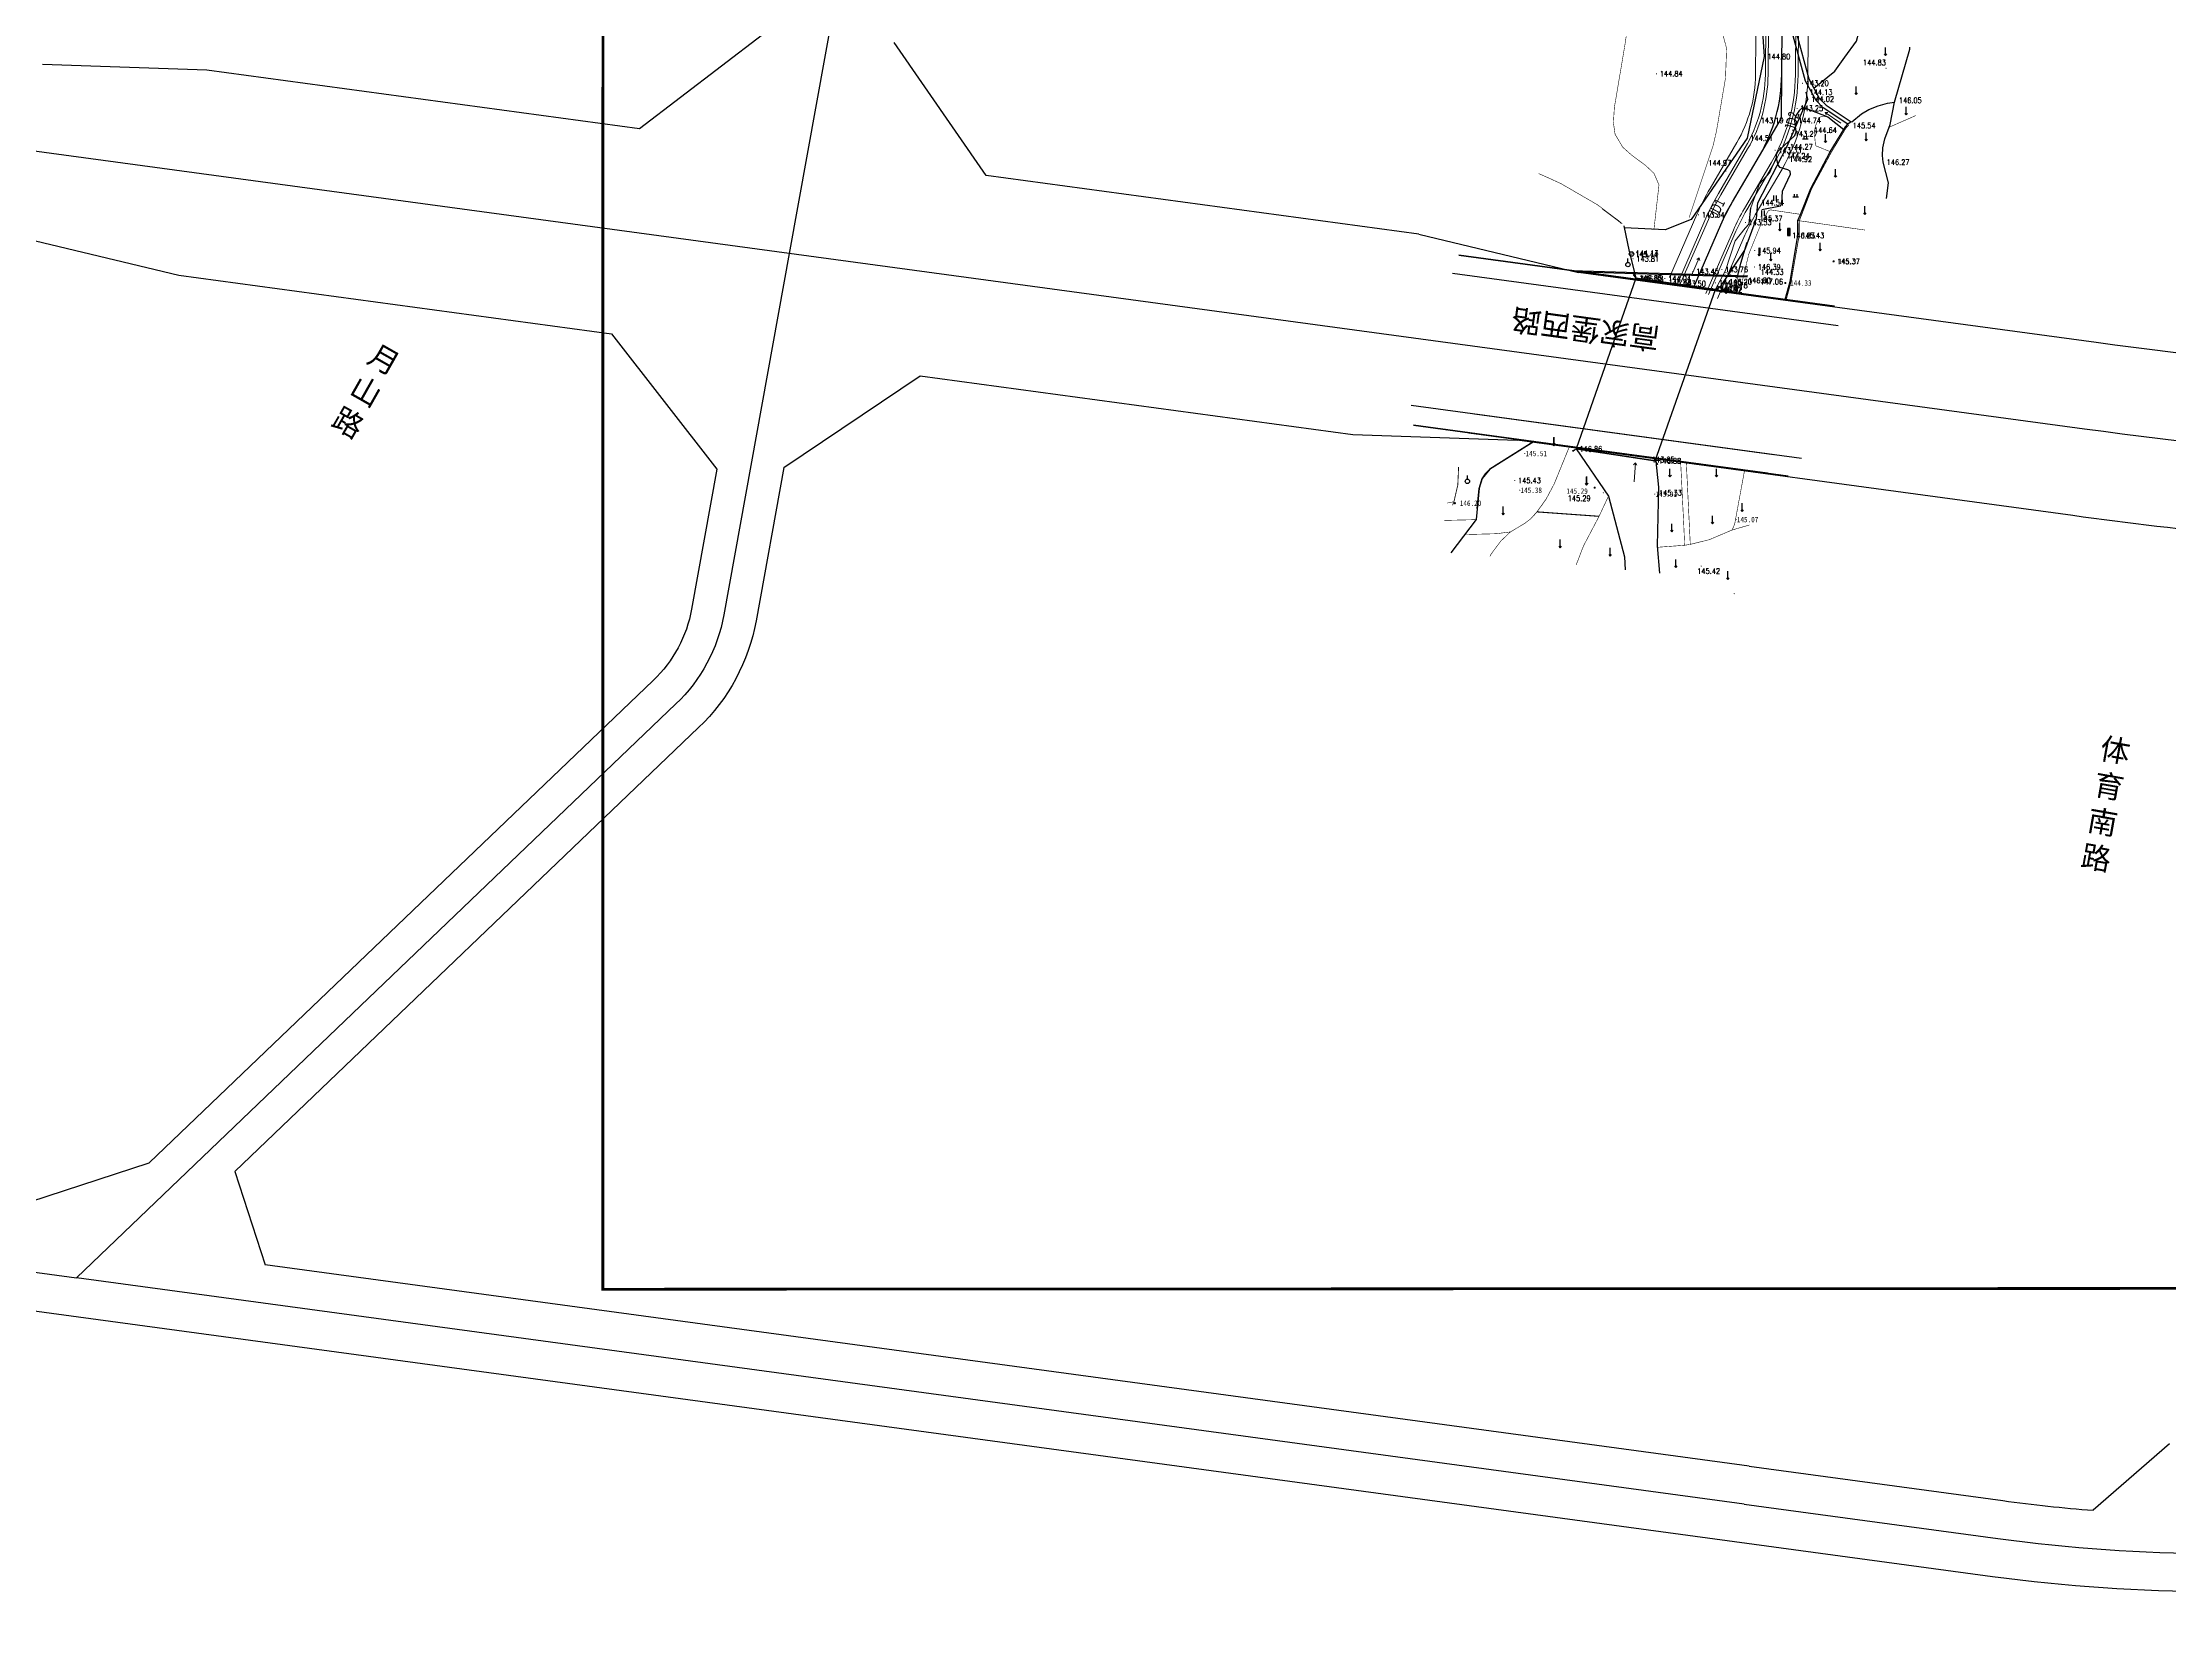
# Model space of a CAD drawing. Extents: x 529262 to 576451, y 2694391 to 2717535.
# Drawn here: x 562552.6 to 562942.4, y 2708878.4 to 2709167.8 of the extents above; entities that cross this region are included whole.
import ezdxf
from ezdxf.enums import TextEntityAlignment as Align
from ezdxf.xclip import XClip

# ---------------------------------------------------------------- set-up
doc = ezdxf.new("R2010")
doc.units = 0
doc.header["$XCLIPFRAME"] = 0
for name, pattern in [('0', [0]), ('CONTINOUS', [0]), ('DASHED', [19.05, 12.7, -6.35]), ('X3', [5, 4, -1]), ('X5', [3, 2, -1])]:
    doc.linetypes.add(name, pattern=pattern)
doc.layers.add('ASSIST', color=7, linetype='Continuous', plot=False)
for name, color, linetype in [('DLDW', 8, 'Continuous'), ('DLSS', 4, 'Continuous'), ('DMTZ', 8, 'Continuous'), ('GCD', 8, 'Continuous'), ('GXYZ', 8, 'Continuous'), ('JMD', 8, 'Continuous'), ('PP-COM', 7, 'Continuous'), ('RD-中线', 40, 'Continuous'), ('RD-红线', 7, 'Continuous'), ('RD-路名', 7, 'Continuous'), ('ZBTZ', 8, 'Continuous'), ('交点标注', 3, 'Continuous'), ('道路中线_04护管挡墙', 7, 'Continuous')]:
    doc.layers.add(name, color=color, linetype=linetype)
for name, color, linetype, lineweight in [('SXSS', 5, 'Continuous', 0), ('规划人行道', 130, 'CONTINOUS', 30), ('规划道路红线', 5, 'Continuous', 40)]:
    doc.layers.add(name, color=color, linetype=linetype, lineweight=lineweight)
doc.styles.add('EICAD', font='fsdb_e.shx', dxfattribs={"width": 0.707, "height": 2, "bigfont": 'tjhzf.shx'})
doc.styles.add('HZ', font='rs.shx', dxfattribs={"width": 0.8, "bigfont": 'hztxt.shx'})
doc.styles.add('宋体', font='', dxfattribs={"width": 0.75})
doc.styles.add('黑体', font='simhei.ttf')
doc.styles.get('宋体').set_extended_font_data('SimSun')
doc.linetypes.add('10421', pattern='A,2,[150,AAA.SHX,S=0.5,R=0,X=0,Y=0.5],1e-11', length=2)
doc.linetypes.add('10422', pattern='A,0.75,[150,AAA.SHX,S=0.5,R=0,X=0,Y=0.5],1.5,[177,AAA.SHX,S=1,R=0,X=0,Y=0.4],0.75', length=3)

# ---------------------------------------------------------------- blocks, each defined once
blk = doc.blocks.new('A$C19FD0107')
at = {"layer": 'RD-中线', "color": 8, "linetype": 'Continuous', "flags": 128}
for points in [[(-8199.59, 15340.08), (-8308.52, 14738.51)], [(-8308.52, 14738.52), (-8765.9, 14800.58), (-9024.64, 14826.04)], [(-9060.96, 14625.47), (-8802.21, 14600.01), (-8439.16, 14550.75)], [(-8133.57, 14509.28), (-8439.16, 14550.75)]]:
    blk.add_lwpolyline(points, dxfattribs=at)
for points in [[(-8308.52, 14738.52), (-8320.52, 14672.25, -0.158315), (-8329.29, 14655.93), (-8439.16, 14550.75)], [(-7659.97, 14690.58), (-7959.81, 14697.5, -0.027956), (-8071.19, 14706.31), (-8308.52, 14738.52)], [(-8133.57, 14509.28), (-8087.08, 14502.97, 0.066351), (-8007.81, 14502.78), (-7933.22, 14512.55, -0.06831), (-7851.63, 14512.03), (-7682.67, 14487.76)]]:
    blk.add_lwpolyline(points, format="xyb", dxfattribs=at)
at = {"layer": 'RD-红线', "color": 8}
for points in [[(-8445.36, 14773.23), (-8415.23, 14772.17), (-8335.95, 14761.41), (-8313.44, 14778.66)], [(-8272.47, 14752.8), (-8289.32, 14777.17)], [(-8449.69, 14741.53), (-8420.36, 14734.52), (-8341.1, 14723.77), (-8321.78, 14698.95)], [(-8193.19, 14742.04), (-8163.92, 14735.04)], [(-8309.52, 14699.29), (-8284.56, 14716.09), (-8205.29, 14705.34), (-8175.16, 14704.27)], [(-8460.11, 14560.66), (-8425.85, 14571.8)], [(-8055.62, 14520.33), (-8069.59, 14508.14)]]:
    blk.add_lwpolyline(points, dxfattribs=at)
at = {"layer": 'RD-红线', "color": 8, "linetype": 'Continuous', "flags": 128}
for points in [[(-8193.19, 14742.04), (-8272.47, 14752.8)], [(-8132.63, 14516.22), (-8404.54, 14553.11)]]:
    blk.add_lwpolyline(points, dxfattribs=at)
for points in [[(-7842.41, 14710.79), (-7959.44, 14713.49, -0.027956), (-8069.04, 14722.17), (-8163.92, 14735.04)], [(-8042.49, 14686.75, -0.007649), (-8073.35, 14690.46), (-8175.16, 14704.27)], [(-8321.78, 14698.95), (-8326.42, 14673.32, -0.158315), (-8333.44, 14660.26), (-8425.85, 14571.8)], [(-8309.52, 14699.29), (-8314.61, 14671.18, -0.158315), (-8325.14, 14651.59), (-8410.11, 14570.25)], [(-9036.47, 14616.03), (-8803.03, 14593.06), (-8440.1, 14543.81), (-8088.02, 14496.03, 0.066351), (-8006.9, 14495.84), (-7932.32, 14505.6, -0.01003)], [(-8132.63, 14516.22), (-8086.14, 14509.91, 0.014201), (-8069.59, 14508.14, 0.014201)]]:
    blk.add_lwpolyline(points, format="xyb", dxfattribs=at)
at = {"layer": 'RD-红线', "color": 8}
blk.add_lwpolyline([(-8410.11, 14570.25), (-8404.54, 14553.11, 0.628032)], format="xyb", dxfattribs=at)
blk = doc.blocks.new('GC200')
at = {"linetype": 'Continuous', "const_width": 0.2, "flags": 128}
blk.add_lwpolyline([(-0.1, 0, 1), (0.1, 0, 1)], format="xyb", close=True, dxfattribs=at)
blk = doc.blocks.new('gc120')
at = {"color": 8}
for p, q in [((-0.5, 0.6), (0, 0)), ((0, 0), (0, 3)), ((0, 0), (0.5, 0.6))]:
    blk.add_line(p, q, dxfattribs=at)
blk = doc.blocks.new('gc119')
at = {"color": 8}
for p, q in [((-1, 0), (1, 0)), ((-0.5, 1), (-0.5, 0)), ((0.5, 1), (0.5, 0))]:
    blk.add_line(p, q, dxfattribs=at)
blk = doc.blocks.new('gc121')
at = {"color": 8}
for p, q in [((-0.5, -1), (-0.5, 1)), ((0.5, -1), (0.5, 1))]:
    blk.add_line(p, q, dxfattribs=at)
blk = doc.blocks.new('gc125')
at = {"color": 8}
blk.add_line((0, 0.8), (0, 2.2), dxfattribs=at)
blk.add_circle((0, 0), 0.8, dxfattribs=at)
blk = doc.blocks.new('gc086')
at = {"color": 8}
for p, q in [((0, 0), (7, 0)), ((7, 0), (6.18, 0.57)), ((7, 0), (6.18, -0.57))]:
    blk.add_line(p, q, dxfattribs=at)
blk = doc.blocks.new('gc054')
at = {"color": 8}
for points in [[(-0.5, 0), (0, 0), (0.5, 0), (0.5, 2.6), (-0.5, 2.6), (-0.5, 0)], [(-0.5, 2.08), (0.5, 2.08)], [(-0.5, 1.56), (0.5, 1.56)], [(-0.5, 1.04), (0.5, 1.04)], [(-0.5, 0.52), (0.5, 0.52)]]:
    blk.add_lwpolyline(points, dxfattribs=at)
at = {"color": 8, "linetype": 'Continuous'}
for points in [[(0.5, 2.08), (0.5, 2.6), (-0.5, 2.6)], [(-0.5, 2.6), (-0.5, 2.08), (0.5, 2.08)], [(-0.5, 1.56), (-0.5, 1.04), (0.5, 1.04)], [(0.5, 1.56), (-0.5, 1.56), (0.5, 1.04)], [(0.5, 0), (0.5, 0.52), (-0.5, 0.52)], [(-0.5, 0.52), (0, 0), (0.5, 0)], [(-0.5, 0.52), (-0.5, 0), (0, 0)]]:
    blk.add_solid(points, dxfattribs=at)

msp = doc.modelspace()

# ---------------------------------------------------------------- linework, layer by layer
at = {"const_width": 0.5}
msp.add_lwpolyline([(562655.324, 2709656.052), (562655.298, 2708939.262), (562981.207, 2708939.425), (562981.103, 2709012.625), (563226.91, 2709012.603), (563226.866, 2709658.622), (562655.324, 2709656.052)], dxfattribs=at)
at = {"color": 8, "linetype": 'Continuous'}
msp.add_circle((562843.796, 2709129.003), 0.416, dxfattribs=at)
at = {"layer": 'ASSIST', "linetype": 'Continuous', "flags": 128}
msp.add_lwpolyline([(562859.19, 2709122.502), (562844.597, 2709124.603), (562833.674, 2709093.272), (562848.151, 2709091.1)], close=True, dxfattribs=at)
msp.add_lwpolyline([(562859.19, 2709122.502), (562844.597, 2709124.603), (562833.674, 2709093.272), (562848.151, 2709091.1)], close=True, dxfattribs=at)
msp.add_lwpolyline([(562848.312, 2709091.59), (562848.137, 2709091.093), (562833.663, 2709093.274), (562833.764, 2709093.564)], dxfattribs=at)
msp.add_lwpolyline([(562848.312, 2709091.59), (562848.137, 2709091.093), (562833.663, 2709093.274), (562833.764, 2709093.564)], dxfattribs=at)
at = {"layer": 'DLSS', "linetype": 'X3', "const_width": 0.15}
msp.add_lwpolyline([(562872.14, 2709120.65), (562873.027, 2709123.922), (562874.498, 2709132.323), (562874.541, 2709135.1), (562876.79, 2709140.96), (562880.408, 2709147.675), (562883.137, 2709152.164), (562883.648, 2709152.704)], dxfattribs=at)
at = {"layer": 'DMTZ', "linetype": '10421', "elevation": 24.551, "flags": 128}
for points in [[(562832.791, 2709340.727), (562828.206, 2709339.081), (562821.368, 2709334.247), (562819.717, 2709331.153), (562817.785, 2709328.316), (562817.259, 2709324.855), (562820.107, 2709323.367), (562822.386, 2709323.317), (562824.215, 2709321.442), (562824.361, 2709319.492), (562824.266, 2709318.034), (562823.708, 2709314.803), (562822.83, 2709311.306), (562817.403, 2709295.192), (562816.74, 2709292.642), (562816.028, 2709286.551), (562816.62, 2709282.795), (562816.463, 2709280.969), (562814.774, 2709274.298), (562813.681, 2709270.364), (562818.386, 2709263.243), (562824.114, 2709259.031), (562828.882, 2709254.062), (562833.588, 2709254.455), (562838.367, 2709253.417), (562845.086, 2709248.383), (562847.971, 2709246.886), (562851.483, 2709240.851), (562852.48, 2709238.469), (562857.43, 2709229.712), (562859.592, 2709224.723), (562860.185, 2709223.97), (562863.553, 2709215.214), (562865.469, 2709203.647), (562868.107, 2709165.195), (562864.97, 2709150.223), (562854.726, 2709135.32), (562849.959, 2709133.463), (562842.516, 2709133.789)], [(562859.332, 2709122.468), (562860.309, 2709123.267), (562864.557, 2709129.716), (562866.683, 2709135.535), (562866.966, 2709138.41), (562872.236, 2709148.663), (562876.131, 2709157.405), (562875.827, 2709158.66)]]:
    msp.add_lwpolyline(points, dxfattribs=at)
at = {"layer": 'DMTZ', "linetype": '10422', "flags": 128}
for points in [[(562877.197, 2709159.417), (562881.061, 2709162.544), (562882.909, 2709165.073), (562885.023, 2709168.033), (562886.313, 2709172.8), (562887.082, 2709180.829), (562889.046, 2709183.274), (562891.673, 2709185.669)], [(562874.264, 2709170.8), (562873.971, 2709170.198), (562874.018, 2709169.437), (562876.263, 2709161.124), (562878.2, 2709157.586), (562879.486, 2709156.265), (562884.047, 2709153.251), (562883.465, 2709152.79)]]:
    msp.add_lwpolyline(points, dxfattribs=at)
at = {"layer": 'DMTZ', "linetype": '10422', "elevation": 145.584}
msp.add_lwpolyline([(562883.465, 2709152.79), (562878.904, 2709155.804), (562877.618, 2709157.125), (562875.681, 2709160.663), (562873.436, 2709168.976), (562873.466, 2709170.209), (562873.879, 2709171.045)], dxfattribs=at)
at = {"layer": 'DMTZ', "linetype": '10421'}
for points in [[(562891.198, 2709152.748), (562891.964, 2709156.866), (562894.768, 2709166.529), (562894.796, 2709166.899)], [(562870.392, 2709146.853), (562870.37, 2709147.297), (562870.657, 2709147.858), (562873.717, 2709150.751), (562873.995, 2709151.399), (562873.719, 2709153.461), (562873.897, 2709154.262), (562874.646, 2709155.402), (562875.095, 2709155.805), (562875.583, 2709155.792), (562877.552, 2709154.982), (562879.746, 2709154.131)], [(562884.151, 2709153.22), (562885.935, 2709154.689), (562887.294, 2709155.493), (562889.011, 2709156.177), (562890.722, 2709156.635), (562891.964, 2709156.866)], [(562890.546, 2709139.177), (562890.891, 2709142.059), (562889.921, 2709145.823), (562889.804, 2709147.071), (562889.876, 2709148.463), (562890.221, 2709150.143), (562891.198, 2709152.748)], [(562867.66, 2709137.183), (562871.108, 2709137.836), (562871.356, 2709138.266), (562871.482, 2709140.516), (562872.902, 2709143.644), (562872.845, 2709144.184), (562872.422, 2709144.425), (562871.021, 2709144.887), (562870.693, 2709145.317), (562870.414, 2709146.416), (562870.392, 2709146.849)], [(562864.635, 2709133.715), (562865.332, 2709134.561), (562865.648, 2709137.464)], [(562863.179, 2709124.605), (562863.828, 2709127.335), (562864.998, 2709131.159)], [(562863.179, 2709124.605), (562863.828, 2709127.335), (562864.998, 2709131.159)], [(562848.548, 2709075.528), (562848.777, 2709086.257), (562848.249, 2709091.598)], [(562848.548, 2709075.528), (562848.777, 2709086.257), (562848.249, 2709091.598)], [(562848.989, 2709070.512), (562848.548, 2709075.528)], [(562848.989, 2709070.512), (562848.548, 2709075.528)]]:
    msp.add_lwpolyline(points, dxfattribs=at)
at = {"layer": 'DMTZ', "linetype": '10421', "flags": 128}
for points in [[(562871.969, 2709120.673), (562872.87, 2709123.955), (562874.296, 2709132.396), (562874.291, 2709135.14), (562874.754, 2709136.278), (562876.683, 2709141.013), (562880.22, 2709147.763), (562882.687, 2709151.814), (562883.007, 2709152.34), (562883.465, 2709152.79)], [(562879.746, 2709154.131), (562882.687, 2709151.814)], [(562842.403, 2709134.179), (562842.403, 2709134.179), (562843.352, 2709129.485), (562844.615, 2709124.649)], [(562871.969, 2709120.673), (562872.87, 2709123.955), (562874.296, 2709132.396), (562874.296, 2709132.397)], [(562825.883, 2709094.633), (562817.817, 2709089.598), (562816.417, 2709087.886), (562815.859, 2709086.083), (562815.336, 2709080.317), (562810.691, 2709074.266)], [(562825.972, 2709094.621), (562817.772, 2709089.503), (562817.001, 2709088.735), (562816.371, 2709087.791), (562815.814, 2709085.987), (562815.484, 2709082.353)], [(562833.663, 2709093.274), (562839.582, 2709084.636), (562842.537, 2709073.503), (562842.617, 2709071.136)]]:
    msp.add_lwpolyline(points, dxfattribs=at)
at = {"layer": 'GXYZ', "linetype": 'Continuous', "elevation": -149.001, "flags": 128}
msp.add_lwpolyline([(562832.828, 2709125.984), (562865.143, 2709124.998)], dxfattribs=at)
at = {"layer": 'GXYZ', "linetype": 'Continuous', "flags": 128}
msp.add_lwpolyline([(562834.433, 2709125.766), (562864.998, 2709124.834)], dxfattribs=at)
msp.add_lwpolyline([(562834.433, 2709125.766), (562864.998, 2709124.834)], dxfattribs=at)
at = {"layer": 'JMD', "linetype": 'Continuous', "flags": 128}
msp.add_lwpolyline([(562833.663, 2709093.274), (562848.137, 2709091.093)], dxfattribs=at)
at = {"layer": 'SXSS', "linetype": 'Continuous'}
for p, q in [((562844.597, 2709124.603), (562833.674, 2709093.272)), ((562844.597, 2709124.603), (562844.117, 2709125.243)), ((562844.604, 2709124.604), (562844.256, 2709125.325)), ((562844.604, 2709124.604), (562859.205, 2709122.489)), ((562859.19, 2709122.502), (562848.151, 2709091.1)), ((562859.19, 2709122.502), (562859.831, 2709122.981)), ((562859.205, 2709122.489), (562859.927, 2709122.834)), ((562833.663, 2709093.274), (562832.942, 2709092.926)), ((562833.674, 2709093.272), (562833.031, 2709092.797)), ((562833.663, 2709093.274), (562848.137, 2709091.093)), ((562848.137, 2709091.093), (562848.482, 2709090.371)), ((562848.151, 2709091.1), (562848.626, 2709090.457))]:
    msp.add_line(p, q, dxfattribs=at)
at = {"layer": 'SXSS', "linetype": 'X5'}
for p, q in [((562859.19, 2709122.502), (562844.597, 2709124.603)), ((562833.663, 2709093.274), (562833.764, 2709093.564)), ((562833.674, 2709093.272), (562848.151, 2709091.1)), ((562848.312, 2709091.59), (562848.137, 2709091.093))]:
    msp.add_line(p, q, dxfattribs=at)
at = {"layer": 'SXSS', "linetype": 'Continuous'}
msp.add_lwpolyline([(562870.392, 2709146.849), (562869.161, 2709143.944), (562867.275, 2709141.862), (562865.648, 2709137.464)], dxfattribs=at)
at = {"layer": 'SXSS', "linetype": '10421'}
msp.add_lwpolyline([(562859.148, 2709122.413), (562860.997, 2709125.986), (562862.763, 2709131.441), (562864.635, 2709133.715)], dxfattribs=at)
at = {"layer": 'SXSS', "linetype": 'Continuous', "const_width": 0.15, "flags": 128}
for points in [[(562809.919, 2709096.8), (562809.971, 2709096.673)], [(562812.083, 2709089.976), (562812.108, 2709089.84), (562811.969, 2709086.689), (562811.24, 2709083.52), (562810.995, 2709082.964)]]:
    msp.add_lwpolyline(points, dxfattribs=at)
at = {"layer": 'ZBTZ', "linetype": 'Continuous', "const_width": 0.1, "flags": 128}
for points in [[(562847.92, 2709133.596), (562848.832, 2709141.67), (562847.915, 2709143.796), (562846.404, 2709145.219), (562843.77, 2709147.181), (562842.187, 2709148.596), (562840.783, 2709150.963), (562840.482, 2709153.074), (562840.656, 2709155.853), (562842.539, 2709167.014), (562843.268, 2709171.876)], [(562859.867, 2709171.709), (562861.225, 2709166.687), (562861.019, 2709161.249), (562859.384, 2709151.615), (562858.733, 2709148.806), (562854.34, 2709135.651)], [(562842.115, 2709134.561), (562841.326, 2709135.225), (562837.513, 2709138.06), (562833.275, 2709140.515), (562830.897, 2709141.897), (562828.468, 2709143.012), (562826.756, 2709143.76)], [(562841.942, 2709134.573), (562841.28, 2709135.13), (562838.362, 2709137.299)], [(562886.596, 2709133.4), (562874.291, 2709135.14)], [(562817.839, 2709073.565), (562818.07, 2709073.996), (562819.807, 2709076.354), (562821.605, 2709078.07), (562824.277, 2709079.659), (562825.364, 2709080.517), (562826.493, 2709081.792), (562828.159, 2709084.107), (562829.665, 2709086.946), (562832.437, 2709093.744)], [(562825.786, 2709080.95), (562826.447, 2709081.697), (562828.114, 2709084.012), (562829.619, 2709086.851), (562832.431, 2709093.745)], [(562837.826, 2709080.882), (562826.447, 2709081.697)], [(562837.872, 2709080.977), (562826.493, 2709081.792)], [(562833.659, 2709072.014), (562834.987, 2709075.475), (562837.872, 2709080.977), (562839.582, 2709084.636)], [(562837.058, 2709079.415), (562837.826, 2709080.882), (562839.582, 2709084.636)]]:
    msp.add_lwpolyline(points, dxfattribs=at)
at = {"layer": 'ZBTZ', "linetype": 'Continuous', "const_width": 0.1}
for points in [[(562879.746, 2709154.131), (562878.922, 2709154.276), (562878.155, 2709154.054), (562877.468, 2709152.366), (562877.302, 2709151.256), (562877.404, 2709150.141), (562877.517, 2709148.862), (562880.22, 2709147.763)], [(562891.01, 2709152.248), (562895.933, 2709154.405)], [(562874.754, 2709136.278), (562869.198, 2709137.105), (562868.844, 2709136.899), (562867.786, 2709135.131), (562865.289, 2709129), (562864.998, 2709127.787)], [(562867.073, 2709133.382), (562865.289, 2709129), (562864.998, 2709127.787)], [(562862.919, 2709121.901), (562863.096, 2709122.492), (562863.179, 2709124.605), (562860.859, 2709125.72)], [(562862.919, 2709121.901), (562863.096, 2709122.492), (562863.179, 2709124.605), (562860.859, 2709125.72)], [(562864.998, 2709127.787), (562863.975, 2709123.522), (562863.563, 2709121.813)], [(562864.998, 2709127.787), (562863.975, 2709123.522), (562863.563, 2709121.813)], [(562864.998, 2709127.787), (562863.975, 2709123.522), (562863.563, 2709121.813)], [(562848.572, 2709075.254), (562853.535, 2709075.624), (562853.37, 2709079.409), (562852.796, 2709090.981)], [(562848.572, 2709075.254), (562853.535, 2709075.624), (562853.37, 2709079.409), (562852.796, 2709090.981)], [(562853.84, 2709090.84), (562854.567, 2709075.787), (562858.043, 2709076.644), (562862.244, 2709078.425), (562862.705, 2709079.532), (562864.519, 2709089.39)], [(562853.84, 2709090.84), (562854.567, 2709075.787), (562858.043, 2709076.644), (562862.244, 2709078.425), (562862.705, 2709079.532), (562864.519, 2709089.39)], [(562853.84, 2709090.84), (562854.506, 2709077.039)], [(562857.815, 2709076.588), (562858.043, 2709076.644), (562862.244, 2709078.425), (562862.705, 2709079.532), (562864.519, 2709089.39)], [(562864.998, 2709079.217), (562862.244, 2709078.425)], [(562864.998, 2709079.217), (562862.244, 2709078.425)], [(562864.998, 2709079.217), (562862.244, 2709078.425)], [(562865.387, 2709079.329), (562864.998, 2709079.217)]]:
    msp.add_lwpolyline(points, dxfattribs=at)
at = {"layer": 'ZBTZ', "linetype": 'Continuous', "const_width": 0.1, "flags": 128}
for points, elevation in [([(562811.286, 2709083.615), (562810.047, 2709083.36)], 145.788), ([(562809.51, 2709080.182), (562815.336, 2709080.317)], 145.877), ([(562821.605, 2709078.07), (562819.023, 2709077.739), (562813.241, 2709077.588)], 145.325), ([(562853.535, 2709075.624), (562854.567, 2709075.787)], 145.546), ([(562853.535, 2709075.624), (562854.567, 2709075.787)], 145.546)]:
    msp.add_lwpolyline(points, dxfattribs=dict(at, elevation=elevation))
at = {"layer": '交点标注', "linetype": 'DASHED'}
for p, q in [((562871.259, 2709153.898), (562871.325, 2709161.881)), ((562867.234, 2709147.004), (562871.259, 2709153.898)), ((562860.181, 2709134.363), (562861.128, 2709136.546)), ((562861.128, 2709136.546), (562862.328, 2709138.601))]:
    msp.add_line(p, q, dxfattribs=at)
at = {"layer": '规划人行道'}
msp.add_line((562881.657, 2709115.826, 6.518), (562810.978, 2709125.417, 6.518), dxfattribs=at)
msp.add_line((562881.657, 2709115.826, 6.518), (562810.978, 2709125.417, 6.518), dxfattribs=at)
msp.add_line((562881.657, 2709115.826, 6.518), (562810.978, 2709125.417, 6.518), dxfattribs=at)
at = {"layer": '规划人行道', "elevation": 6.518, "flags": 128}
for points in [[(562874.969, 2709091.504), (562803.441, 2709101.211)], [(562874.969, 2709091.504), (562803.441, 2709101.211)], [(562874.969, 2709091.504), (562803.441, 2709101.211)], [(562869.898, 2709092.193), (562815.055, 2709099.635)], [(562869.898, 2709092.193), (562815.055, 2709099.635)], [(562869.898, 2709092.193), (562815.055, 2709099.635)]]:
    msp.add_lwpolyline(points, dxfattribs=at)
at = {"layer": '规划道路红线'}
msp.add_line((562881.016, 2709119.445, 6.518), (562812.129, 2709128.793, 6.518), dxfattribs=at)
msp.add_line((562881.016, 2709119.445, 6.518), (562812.129, 2709128.793, 6.518), dxfattribs=at)
msp.add_line((562881.016, 2709119.445, 6.518), (562812.129, 2709128.793, 6.518), dxfattribs=at)
at = {"layer": '规划道路红线', "elevation": 6.518}
for points in [[(562872.492, 2709088.309), (562803.821, 2709097.627)], [(562872.492, 2709088.309), (562803.821, 2709097.627)], [(562872.492, 2709088.309), (562803.821, 2709097.627)], [(562868.716, 2709088.821), (562814.012, 2709096.244)], [(562868.716, 2709088.821), (562814.012, 2709096.244)], [(562868.716, 2709088.821), (562814.012, 2709096.244)]]:
    msp.add_lwpolyline(points, dxfattribs=at)
at = {"layer": '道路中线_04护管挡墙', "color": 8, "lineweight": 0}
for points in [[(562850.751, 2709124.697), (562855.778, 2709136.275, -0.0297205), (562858.183, 2709141.021), (562863.089, 2709149.424, 0.1307697), (562866.525, 2709161.92), (562866.687, 2709181.388, 0.0372667)], [(562852.402, 2709123.98), (562857.429, 2709135.558, -0.0297205), (562859.737, 2709140.114), (562864.643, 2709148.517, 0.1307697), (562868.325, 2709161.905), (562868.487, 2709181.373, 0.0372667)], [(562852.861, 2709123.781), (562857.887, 2709135.359, -0.0297205), (562860.169, 2709139.862), (562865.075, 2709148.265, 0.1307697), (562868.825, 2709161.901), (562868.987, 2709181.369, 0.0372667)], [(562857.447, 2709121.79), (562862.474, 2709133.368, -0.0297205), (562864.487, 2709137.341), (562869.393, 2709145.744, 0.1307697), (562873.825, 2709161.86), (562873.987, 2709181.327, 0.0372667)], [(562857.906, 2709121.59), (562862.932, 2709133.169, -0.0297205), (562864.919, 2709137.089), (562869.825, 2709145.492, 0.1307697), (562874.325, 2709161.856), (562874.486, 2709181.323, 0.0372667)], [(562859.557, 2709120.874), (562864.584, 2709132.452, -0.0297205), (562866.473, 2709136.181), (562871.379, 2709144.584, 0.1307697), (562876.125, 2709161.841), (562876.286, 2709181.308, 0.0372667)]]:
    msp.add_lwpolyline(points, format="xyb", dxfattribs=at)
at = {"layer": '道路中线_04护管挡墙', "color": 1}
msp.add_lwpolyline([(562855.154, 2709122.785), (562860.181, 2709134.363, -0.0297205), (562862.328, 2709138.601), (562867.234, 2709147.004, 0.1307697), (562871.325, 2709161.881), (562871.487, 2709181.348, 0.0372667)], format="xyb", dxfattribs=at)

# ---------------------------------------------------------------- block references
at = {"layer": 'DLDW', "linetype": 'Continuous', "xscale": 0.5, "yscale": 0.5}
msp.add_blockref('gc054', (562872.646, 2709132.39, 146.833), dxfattribs=at)
at = {"layer": 'GCD', "linetype": 'Continuous'}
ref = msp.add_blockref('GC200', (562868.107, 2709165.195, 144.802), dxfattribs=dict(at, xscale=0.5, yscale=0.5, zscale=0.5))
ref.add_attrib('height', '144.80', dxfattribs={"linetype": 'Continuous', "height": 1, "style": 'HZ', "width": 0.8}).set_placement((562868.707, 2709165.195, 144.802), align=Align.MIDDLE_LEFT)
at = {"layer": 'GCD', "linetype": 'Continuous', "xscale": 0.5, "yscale": 0.5, "zscale": 0.5}
for p in [(562890.438, 2709163.062, 144.83), (562879.955, 2709151.272, 144.635), (562875.07, 2709147.446, 144.923), (562880.824, 2709127.654, 145.371), (562871.975, 2709123.698, 144.329), (562856.583, 2709071.807, 145.423), (562856.583, 2709071.807, 145.423)]:
    msp.add_blockref('GC200', p, dxfattribs=at)
at = {"layer": 'GCD', "linetype": 'Continuous'}
ref = msp.add_blockref('GC200', (562848.38, 2709162.047, 144.836), dxfattribs=dict(at, xscale=0.5, yscale=0.5, zscale=0.5))
ref.add_attrib('height', '144.84', dxfattribs={"linetype": 'Continuous', "height": 1, "style": 'HZ', "width": 0.8}).set_placement((562848.98, 2709162.047, 144.836), align=Align.MIDDLE_LEFT)
ref = msp.add_blockref('GC200', (562875.145, 2709160.297, 143.196), dxfattribs=dict(at, xscale=0.5, yscale=0.5, zscale=0.5))
ref.add_attrib('height', '143.20', dxfattribs={"linetype": 'Continuous', "height": 1, "style": 'HZ', "width": 0.8}).set_placement((562875.745, 2709160.297, 143.196), align=Align.MIDDLE_LEFT)
ref = msp.add_blockref('GC200', (562875.827, 2709158.66, 144.133), dxfattribs=dict(at, xscale=0.5, yscale=0.5, zscale=0.5))
ref.add_attrib('height', '144.13', dxfattribs={"linetype": 'Continuous', "height": 1, "style": 'HZ', "width": 0.8}).set_placement((562876.427, 2709158.66, 144.133), align=Align.MIDDLE_LEFT)
ref = msp.add_blockref('GC200', (562874.13, 2709155.702, 143.25), dxfattribs=dict(at, xscale=0.5, yscale=0.5, zscale=0.5))
ref.add_attrib('height', '143.25', dxfattribs={"linetype": 'Continuous', "height": 1, "style": 'HZ', "width": 0.8}).set_placement((562874.73, 2709155.702, 143.25), align=Align.MIDDLE_LEFT)
ref = msp.add_blockref('GC200', (562876.131, 2709157.405, 144.024), dxfattribs=dict(at, xscale=0.5, yscale=0.5, zscale=0.5))
ref.add_attrib('height', '144.02', dxfattribs={"linetype": 'Continuous', "height": 1, "style": 'HZ', "width": 0.8}).set_placement((562876.731, 2709157.405, 144.024), align=Align.MIDDLE_LEFT)
at = {"layer": 'GCD', "linetype": 'Continuous', "xscale": 0.5, "yscale": 0.5}
for p in [(562891.964, 2709156.866, 146.051), (562873.719, 2709153.461, 144.735), (562884.047, 2709153.251, 145.544), (562889.921, 2709145.823, 146.265), (562874.296, 2709132.396, 145.429), (562848.777, 2709086.257, 145.326), (562848.777, 2709086.257, 145.326), (562862.606, 2709066.757, 145.59), (562862.606, 2709066.757, 145.59)]:
    msp.add_blockref('GC200', p, dxfattribs=at)
at = {"layer": 'GCD', "linetype": 'Continuous'}
ref = msp.add_blockref('GC200', (562866.885, 2709153.497, 143.193), dxfattribs=dict(at, xscale=0.5, yscale=0.5, zscale=0.5))
ref.add_attrib('height', '143.19', dxfattribs={"linetype": 'Continuous', "height": 1, "style": 'HZ', "width": 0.8}).set_placement((562867.485, 2709153.497, 143.193), align=Align.MIDDLE_LEFT)
ref = msp.add_blockref('GC200', (562873.119, 2709151.033, 143.265), dxfattribs=dict(at, xscale=0.5, yscale=0.5, zscale=0.5))
ref.add_attrib('height', '143.27', dxfattribs={"linetype": 'Continuous', "height": 1, "style": 'HZ', "width": 0.8}).set_placement((562873.719, 2709151.033, 143.265), align=Align.MIDDLE_LEFT)
ref = msp.add_blockref('GC200', (562864.97, 2709150.223, 144.513), dxfattribs=dict(at, xscale=0.5, yscale=0.5, zscale=0.5))
ref.add_attrib('height', '144.51', dxfattribs={"linetype": 'Continuous', "height": 1, "style": 'HZ', "width": 0.8}).set_placement((562865.57, 2709150.223, 144.513), align=Align.MIDDLE_LEFT)
ref = msp.add_blockref('GC200', (562870.116, 2709148.02, 143.332), dxfattribs=dict(at, xscale=0.5, yscale=0.5, zscale=0.5))
ref.add_attrib('height', '143.33', dxfattribs={"linetype": 'Continuous', "height": 1, "style": 'HZ', "width": 0.8}).set_placement((562870.716, 2709148.02, 143.332), align=Align.MIDDLE_LEFT)
ref = msp.add_blockref('GC200', (562871.645, 2709146.987, 144.236), dxfattribs=dict(at, xscale=0.5, yscale=0.5, zscale=0.5))
ref.add_attrib('height', '144.24', dxfattribs={"linetype": 'Continuous', "height": 1, "style": 'HZ', "width": 0.8}).set_placement((562872.245, 2709146.987, 144.236), align=Align.MIDDLE_LEFT)
ref = msp.add_blockref('GC200', (562872.236, 2709148.663, 144.272), dxfattribs=dict(at, xscale=0.5, yscale=0.5, zscale=0.5))
ref.add_attrib('height', '144.27', dxfattribs={"linetype": 'Continuous', "height": 1, "style": 'HZ', "width": 0.8}).set_placement((562872.836, 2709148.663, 144.272), align=Align.MIDDLE_LEFT)
ref = msp.add_blockref('GC200', (562861.103, 2709144.205, 144.971), dxfattribs=dict(at, xscale=0.5, yscale=0.5, zscale=0.5))
ref.add_attrib('height', '144.97', dxfattribs={"linetype": 'Continuous', "height": 1, "style": 'HZ', "width": 0.8}).set_placement((562857.882, 2709145.703, 144.971), align=Align.MIDDLE_LEFT)
ref = msp.add_blockref('GC200', (562856.076, 2709136.189, 143.34), dxfattribs=dict(at, xscale=0.5, yscale=0.5, zscale=0.5))
ref.add_attrib('height', '143.34', dxfattribs={"linetype": 'Continuous', "height": 1, "style": 'HZ', "width": 0.8}).set_placement((562856.676, 2709136.189, 143.34), align=Align.MIDDLE_LEFT)
ref = msp.add_blockref('GC200', (562866.683, 2709135.535, 145.368), dxfattribs=dict(at, xscale=0.5, yscale=0.5, zscale=0.5))
ref.add_attrib('height', '145.37', dxfattribs={"linetype": 'Continuous', "height": 1, "style": 'HZ', "width": 0.8}).set_placement((562867.283, 2709135.535, 145.368), align=Align.MIDDLE_LEFT)
ref = msp.add_blockref('GC200', (562866.966, 2709138.41, 144.537), dxfattribs=dict(at, xscale=0.5, yscale=0.5, zscale=0.5))
ref.add_attrib('height', '144.54', dxfattribs={"linetype": 'Continuous', "height": 1, "style": 'HZ', "width": 0.8}).set_placement((562867.566, 2709138.41, 144.537), align=Align.MIDDLE_LEFT)
ref = msp.add_blockref('GC200', (562864.661, 2709134.806, 143.53), dxfattribs=dict(at, xscale=0.5, yscale=0.5, zscale=0.5))
ref.add_attrib('height', '143.53', dxfattribs={"linetype": 'Continuous', "height": 1, "style": 'HZ', "width": 0.8}).set_placement((562865.261, 2709134.806, 143.53), align=Align.MIDDLE_LEFT)
ref = msp.add_blockref('GC200', (562872.646, 2709132.39, 146.833), dxfattribs=dict(at, xscale=0.5, yscale=0.5, zscale=0.5))
ref.add_attrib('height', '146.83', dxfattribs={"linetype": 'Continuous', "height": 1, "style": 'HZ', "width": 0.8}).set_placement((562873.246, 2709132.39, 146.833), align=Align.MIDDLE_LEFT)
ref = msp.add_blockref('GC200', (562843.867, 2709128.943, 145.443), dxfattribs=dict(at, xscale=0.5, yscale=0.5, zscale=0.5))
ref.add_attrib('height', '145.44', dxfattribs={"linetype": 'Continuous', "height": 1, "style": 'HZ', "width": 0.8}).set_placement((562844.467, 2709128.943, 145.443), align=Align.MIDDLE_LEFT)
ref = msp.add_blockref('GC200', (562843.939, 2709129.127, 144.127), dxfattribs=dict(at, xscale=0.5, yscale=0.5, zscale=0.5))
ref.add_attrib('height', '144.13', dxfattribs={"linetype": 'Continuous', "height": 1, "style": 'HZ', "width": 0.8}).set_placement((562844.539, 2709129.127, 144.127), align=Align.MIDDLE_LEFT)
ref = msp.add_blockref('GC200', (562844.072, 2709128.106, 143.813), dxfattribs=dict(at, xscale=0.5, yscale=0.5, zscale=0.5))
ref.add_attrib('height', '143.81', dxfattribs={"linetype": 'Continuous', "height": 1, "style": 'HZ', "width": 0.8}).set_placement((562844.672, 2709128.106, 143.813), align=Align.MIDDLE_LEFT)
ref = msp.add_blockref('GC200', (562866.371, 2709129.63, 145.938), dxfattribs=dict(at, xscale=0.5, yscale=0.5, zscale=0.5))
ref.add_attrib('height', '145.94', dxfattribs={"linetype": 'Continuous', "height": 1, "style": 'HZ', "width": 0.8}).set_placement((562866.971, 2709129.63, 145.938), align=Align.MIDDLE_LEFT)
at = {"layer": 'GCD', "color": 7, "linetype": '0', "lineweight": 0}
ref = msp.add_blockref('GC200', (562880.824, 2709127.654, 145.371), dxfattribs=at)
ref.add_attrib('height', '145.37', dxfattribs={"linetype": 'Continuous', "height": 1, "style": '宋体', "width": 0.8}).set_placement((562881.724, 2709127.654, 145.371), align=Align.MIDDLE_LEFT)
at = {"layer": 'GCD', "linetype": 'Continuous'}
ref = msp.add_blockref('GC200', (562844.593, 2709124.597, 146.851), dxfattribs=dict(at, xscale=0.5, yscale=0.5, zscale=0.5))
ref.add_attrib('height', '146.85', dxfattribs={"linetype": 'Continuous', "height": 1, "style": 'HZ', "width": 0.8}).set_placement((562845.193, 2709124.597, 146.851), align=Align.MIDDLE_LEFT)
ref = msp.add_blockref('GC200', (562844.846, 2709124.48, 146.88), dxfattribs=dict(at, xscale=0.5, yscale=0.5, zscale=0.5))
ref.add_attrib('height', '146.88', dxfattribs={"linetype": 'Continuous', "height": 1, "style": 'HZ', "width": 0.8}).set_placement((562845.446, 2709124.48, 146.88), align=Align.MIDDLE_LEFT)
ref = msp.add_blockref('GC200', (562849.91, 2709124.523, 144.036), dxfattribs=dict(at, xscale=0.5, yscale=0.5, zscale=0.5))
ref.add_attrib('height', '144.04', dxfattribs={"linetype": 'Continuous', "height": 1, "style": 'HZ', "width": 0.8}).set_placement((562850.51, 2709124.523, 144.036), align=Align.MIDDLE_LEFT)
ref = msp.add_blockref('GC200', (562849.996, 2709123.816, 146.883), dxfattribs=dict(at, xscale=0.5, yscale=0.5, zscale=0.5))
ref.add_attrib('height', '146.88', dxfattribs={"linetype": 'Continuous', "height": 1, "style": 'HZ', "width": 0.8}).set_placement((562850.596, 2709123.816, 146.883), align=Align.MIDDLE_LEFT)
ref = msp.add_blockref('GC200', (562852.64, 2709123.562, 143.5), dxfattribs=dict(at, xscale=0.5, yscale=0.5, zscale=0.5))
ref.add_attrib('height', '143.50', dxfattribs={"linetype": 'Continuous', "height": 1, "style": 'HZ', "width": 0.8}).set_placement((562853.24, 2709123.562, 143.5), align=Align.MIDDLE_LEFT)
ref = msp.add_blockref('GC200', (562855.034, 2709125.797, 143.45), dxfattribs=dict(at, xscale=0.5, yscale=0.5, zscale=0.5))
ref.add_attrib('height', '143.45', dxfattribs={"linetype": 'Continuous', "height": 1, "style": 'HZ', "width": 0.8}).set_placement((562855.634, 2709125.797, 143.45), align=Align.MIDDLE_LEFT)
ref = msp.add_blockref('GC200', (562859.208, 2709123.719, 143.996), dxfattribs=dict(at, xscale=0.5, yscale=0.5, zscale=0.5))
ref.add_attrib('height', '144.00', dxfattribs={"linetype": 'Continuous', "height": 1, "style": 'HZ', "width": 0.8}).set_placement((562859.808, 2709123.719, 143.996), align=Align.MIDDLE_LEFT)
ref = msp.add_blockref('GC200', (562860.361, 2709126.176, 143.76), dxfattribs=dict(at, xscale=0.5, yscale=0.5, zscale=0.5))
ref.add_attrib('height', '143.76', dxfattribs={"linetype": 'Continuous', "height": 1, "style": 'HZ', "width": 0.8}).set_placement((562860.961, 2709126.176, 143.76), align=Align.MIDDLE_LEFT)
ref = msp.add_blockref('GC200', (562861.08, 2709123.915, 146.202), dxfattribs=dict(at, xscale=0.5, yscale=0.5, zscale=0.5))
ref.add_attrib('height', '146.20', dxfattribs={"linetype": 'Continuous', "height": 1, "style": 'HZ', "width": 0.8}).set_placement((562861.68, 2709123.915, 146.202), align=Align.MIDDLE_LEFT)
ref = msp.add_blockref('GC200', (562864.559, 2709124.17, 146.799), dxfattribs=dict(at, xscale=0.5, yscale=0.5, zscale=0.5))
ref.add_attrib('height', '146.80', dxfattribs={"linetype": 'Continuous', "height": 1, "style": 'HZ', "width": 0.8}).set_placement((562865.159, 2709124.17, 146.799), align=Align.MIDDLE_LEFT)
ref = msp.add_blockref('GC200', (562866.34, 2709126.62, 146.392), dxfattribs=dict(at, xscale=0.5, yscale=0.5, zscale=0.5))
ref.add_attrib('height', '146.39', dxfattribs={"linetype": 'Continuous', "height": 1, "style": 'HZ', "width": 0.8}).set_placement((562866.94, 2709126.62, 146.392), align=Align.MIDDLE_LEFT)
ref = msp.add_blockref('GC200', (562866.78, 2709123.928, 147.059), dxfattribs=dict(at, xscale=0.5, yscale=0.5, zscale=0.5))
ref.add_attrib('height', '147.06', dxfattribs={"linetype": 'Continuous', "height": 1, "style": 'HZ', "width": 0.8}).set_placement((562867.38, 2709123.928, 147.059), align=Align.MIDDLE_LEFT)
at = {"layer": 'GCD', "color": 7, "linetype": '0', "lineweight": 0}
ref = msp.add_blockref('GC200', (562871.975, 2709123.698, 144.329), dxfattribs=at)
ref.add_attrib('height', '144.33', dxfattribs={"linetype": 'Continuous', "height": 1, "style": '宋体', "width": 0.8}).set_placement((562872.875, 2709123.698, 144.329), align=Align.MIDDLE_LEFT)
at = {"layer": 'GCD', "linetype": 'Continuous'}
ref = msp.add_blockref('GC200', (562858.661, 2709122.703, 144.02), dxfattribs=dict(at, xscale=0.5, yscale=0.5, zscale=0.5))
ref.add_attrib('height', '144.02', dxfattribs={"linetype": 'Continuous', "height": 1, "style": 'HZ', "width": 0.8}).set_placement((562859.261, 2709122.703, 144.02), align=Align.MIDDLE_LEFT)
ref = msp.add_blockref('GC200', (562859.194, 2709122.482, 146.867), dxfattribs=dict(at, xscale=0.5, yscale=0.5, zscale=0.5))
ref.add_attrib('height', '146.87', dxfattribs={"linetype": 'Continuous', "height": 1, "style": 'HZ', "width": 0.8}).set_placement((562859.794, 2709122.482, 146.867), align=Align.MIDDLE_LEFT)
ref = msp.add_blockref('GC200', (562859.332, 2709122.468, 146.924), dxfattribs=dict(at, xscale=0.5, yscale=0.5, zscale=0.5))
ref.add_attrib('height', '146.92', dxfattribs={"linetype": 'Continuous', "height": 1, "style": 'HZ', "width": 0.8}).set_placement((562859.932, 2709122.468, 146.924), align=Align.MIDDLE_LEFT)
ref = msp.add_blockref('GC200', (562860.309, 2709123.267, 146.776), dxfattribs=dict(at, xscale=0.5, yscale=0.5, zscale=0.5))
ref.add_attrib('height', '146.78', dxfattribs={"linetype": 'Continuous', "height": 1, "style": 'HZ', "width": 0.8}).set_placement((562860.909, 2709123.267, 146.776), align=Align.MIDDLE_LEFT)
ref = msp.add_blockref('GC200', (562824.236, 2709092.451, 145.51), dxfattribs=dict(at, xscale=0.5, yscale=0.5, zscale=0.5))
ref.add_attrib('height', '145.51', dxfattribs={"linetype": 'Continuous', "height": 1, "style": '宋体', "width": 0.8}).set_placement((562824.386, 2709092.451, 145.51), align=Align.MIDDLE_LEFT)
ref = msp.add_blockref('GC200', (562833.652, 2709093.267, 146.864), dxfattribs=dict(at, xscale=0.5, yscale=0.5, zscale=0.5))
ref.add_attrib('height', '146.86', dxfattribs={"linetype": 'Continuous', "height": 1, "style": 'HZ', "width": 0.8}).set_placement((562834.252, 2709093.267, 146.864), align=Align.MIDDLE_LEFT)
ref = msp.add_blockref('GC200', (562846.916, 2709091.32, 143.845), dxfattribs=dict(at, xscale=0.5, yscale=0.5, zscale=0.5))
ref.add_attrib('height', '143.85', dxfattribs={"linetype": 'Continuous', "height": 1, "style": 'HZ', "width": 0.8}).set_placement((562847.516, 2709091.32, 143.845), align=Align.MIDDLE_LEFT)
ref = msp.add_blockref('GC200', (562848.126, 2709091.086, 146.882), dxfattribs=dict(at, xscale=0.5, yscale=0.5, zscale=0.5))
ref.add_attrib('height', '146.88', dxfattribs={"linetype": 'Continuous', "height": 1, "style": 'HZ', "width": 0.8}).set_placement((562848.726, 2709091.086, 146.882), align=Align.MIDDLE_LEFT)
ref = msp.add_blockref('GC200', (562822.399, 2709087.505, 145.434), dxfattribs=dict(at, xscale=0.5, yscale=0.5, zscale=0.5))
ref.add_attrib('height', '145.43', dxfattribs={"linetype": 'Continuous', "height": 1, "style": 'HZ', "width": 0.8}).set_placement((562822.999, 2709087.505, 145.434), align=Align.MIDDLE_LEFT)
ref = msp.add_blockref('GC200', (562823.322, 2709085.714, 145.38), dxfattribs=dict(at, xscale=0.5, yscale=0.5, zscale=0.5))
ref.add_attrib('height', '145.38', dxfattribs={"linetype": 'Continuous', "height": 1, "style": '宋体', "width": 0.8}).set_placement((562823.472, 2709085.714, 145.38), align=Align.MIDDLE_LEFT)
at = {"layer": 'GCD', "color": 7, "linetype": '0', "lineweight": 0}
ref = msp.add_blockref('GC200', (562837.048, 2709086.18, 145.288), dxfattribs=at)
ref.add_attrib('height', '145.29', dxfattribs={"linetype": 'Continuous', "height": 1, "style": '宋体', "width": 0.8}).set_placement((562831.867, 2709085.553, 145.288), align=Align.MIDDLE_LEFT)
at = {"layer": 'GCD', "linetype": 'Continuous'}
ref = msp.add_blockref('GC200', (562838.638, 2709085.236, 145.288), dxfattribs=dict(at, xscale=0.5, yscale=0.5, zscale=0.5))
ref.add_attrib('height', '145.29', dxfattribs={"linetype": 'Continuous', "height": 1, "style": 'HZ', "width": 0.8}).set_placement((562832.114, 2709084.236, 145.288), align=Align.MIDDLE_LEFT)
ref = msp.add_blockref('GC200', (562848.059, 2709084.997, 143.912), dxfattribs=dict(at, xscale=0.5, yscale=0.5, zscale=0.5))
ref.add_attrib('height', '143.91', dxfattribs={"linetype": 'Continuous', "height": 1, "style": '宋体', "width": 0.8}).set_placement((562848.209, 2709084.997, 143.912), align=Align.MIDDLE_LEFT)
at = {"layer": 'GCD', "color": 7, "linetype": '0', "lineweight": 0}
ref = msp.add_blockref('GC200', (562811.445, 2709083.338, 146.199), dxfattribs=at)
ref.add_attrib('height', '146.20', dxfattribs={"linetype": 'Continuous', "height": 1, "style": '宋体', "width": 0.8}).set_placement((562812.345, 2709083.338, 146.199), align=Align.MIDDLE_LEFT)
at = {"layer": 'GCD', "linetype": 'Continuous'}
ref = msp.add_blockref('GC200', (562862.959, 2709080.335, 145.07), dxfattribs=dict(at, xscale=0.5, yscale=0.5, zscale=0.5))
ref.add_attrib('height', '145.07', dxfattribs={"linetype": 'Continuous', "height": 1, "style": '宋体', "width": 0.8}).set_placement((562863.109, 2709080.335, 145.07), align=Align.MIDDLE_LEFT)
at = {"layer": 'PP-COM'}
ref = msp.add_blockref('A$C19FD0107', (570997.993, 2694390.603), dxfattribs=at)
XClip(ref).set_block_clipping_path([(-9366.4383134884, 14428.6043910822), (-3328.4480743363, 17452.7484863754)])
at = {"layer": 'SXSS', "linetype": 'Continuous'}
for p, xscale, yscale, zscale, rotation in [((562882.175, 2709153.019), 0.4999999998993822, 0.4999999998993822, 0.4999999998993822, 146.2492297651269), ((562854.776, 2709125.099), 0.5000000000268987, 0.5000000000268987, 0.5000000000268987, 65.63327090139073), ((562844.299, 2709087.243), 0.500000000010951, 0.500000000010951, 0.500000000010951, 86.70255095640333)]:
    msp.add_blockref('gc086', p, dxfattribs=dict(at, xscale=xscale, yscale=yscale, zscale=zscale, rotation=rotation))
at = {"layer": 'ZBTZ', "linetype": 'Continuous', "xscale": 0.5, "yscale": 0.5}
for name, p in [('gc120', (562890.357, 2709165.39)), ('gc120', (562884.975, 2709158.237)), ('gc120', (562894.103, 2709154.493)), ('gc119', (562875.641, 2709150.105)), ('gc120', (562879.336, 2709149.467)), ('gc120', (562886.809, 2709149.747)), ('gc120', (562881.197, 2709143.066)), ('gc121', (562870.143, 2709139.261)), ('gc119', (562873.867, 2709139.459)), ('gc121', (562867.929, 2709136.494)), ('gc120', (562886.542, 2709136.252)), ('gc120', (562871, 2709133.237)), ('gc125', (562843.133, 2709127.058)), ('gc120', (562867.183, 2709128.655)), ('gc120', (562869.345, 2709127.739)), ('gc120', (562878.391, 2709129.572)), ('gc120', (562878.391, 2709129.572)), ('gc120', (562861.136, 2709121.745)), ('gc120', (562861.136, 2709121.745)), ('gc120', (562861.136, 2709121.745)), ('gc120', (562829.58, 2709093.867, 146.025)), ('gc120', (562829.625, 2709093.962, 146.025)), ('gc120', (562850.847, 2709088.149)), ('gc120', (562850.847, 2709088.149)), ('gc120', (562850.847, 2709088.149)), ('gc120', (562859.351, 2709088.149)), ('gc120', (562859.351, 2709088.149)), ('gc120', (562859.351, 2709088.149)), ('gc125', (562813.729, 2709087.34)), ('gc120', (562835.544, 2709086.638, 146.025)), ('gc120', (562835.589, 2709086.733, 146.025)), ('gc120', (562820.284, 2709081.206, 146.025)), ('gc120', (562864.078, 2709081.815)), ('gc120', (562864.078, 2709081.815)), ('gc120', (562864.078, 2709081.815)), ('gc120', (562851.162, 2709078.071)), ('gc120', (562851.162, 2709078.071)), ('gc120', (562851.162, 2709078.071)), ('gc120', (562858.616, 2709079.54)), ('gc120', (562858.616, 2709079.54)), ('gc120', (562858.616, 2709079.54)), ('gc120', (562830.728, 2709075.158, 146.025)), ('gc120', (562839.87, 2709073.643, 146.025)), ('gc120', (562851.914, 2709071.529)), ('gc120', (562851.914, 2709071.529)), ('gc120', (562861.442, 2709069.365)), ('gc120', (562861.442, 2709069.365))]:
    msp.add_blockref(name, p, dxfattribs=at)

# ---------------------------------------------------------------- texts
at = {"layer": 'GCD', "linetype": 'Continuous', "style": 'HZ', "width": 0.8}
for s, p in [('144.83', (562888.305, 2709164.104)), ('146.05', (562894.892, 2709157.171)), ('144.74', (562876.444, 2709153.461)), ('144.64', (562879.328, 2709151.704)), ('145.54', (562886.424, 2709152.556)), ('144.92', (562874.804, 2709146.374)), ('146.27', (562892.646, 2709145.823)), ('145.43', (562877.021, 2709132.396)), ('145.37', (562883.549, 2709127.654)), ('144.33', (562869.566, 2709125.7)), ('145.33', (562850.933, 2709085.233)), ('145.33', (562850.933, 2709085.233)), ('145.42', (562857.929, 2709070.888)), ('145.42', (562857.929, 2709070.888))]:
    msp.add_text(s, height=1, dxfattribs=at).set_placement(p, align=Align.MIDDLE)
at = {"layer": 'RD-路名', "color": 7, "style": '黑体'}
msp.add_text('高家堡西路', height=4, rotation=172.20044, dxfattribs=at).set_placement((562835.314, 2709115.113), align=Align.MIDDLE)
at = {"layer": 'RD-路名', "color": 7, "insert": (562613.837, 2709112.771), "char_height": 4, "width": 50.99419, "attachment_point": 1, "rotation": 330.42464, "style": '黑体'}
msp.add_mtext('月\\P山\\P路', dxfattribs=at)
at = {"layer": 'RD-路名', "color": 7, "linetype": 'Continuous', "insert": (562930.114, 2709040.48), "char_height": 4, "width": 50.99419, "attachment_point": 1, "rotation": 349.95899, "style": '黑体'}
msp.add_mtext('体\\P育\\P南\\P路', dxfattribs=at)
at = {"layer": '交点标注', "style": 'EICAD', "width": 0.707}
for s, rotation, p in [('JD2', 74.62348, (562873.187, 2709153.368)), ('JD1', 63.12764, (562859.344, 2709137.45))]:
    msp.add_text(s, height=2, rotation=rotation, dxfattribs=at).set_placement(p, align=Align.MIDDLE_CENTER)

doc.saveas('drawing.dxf')
